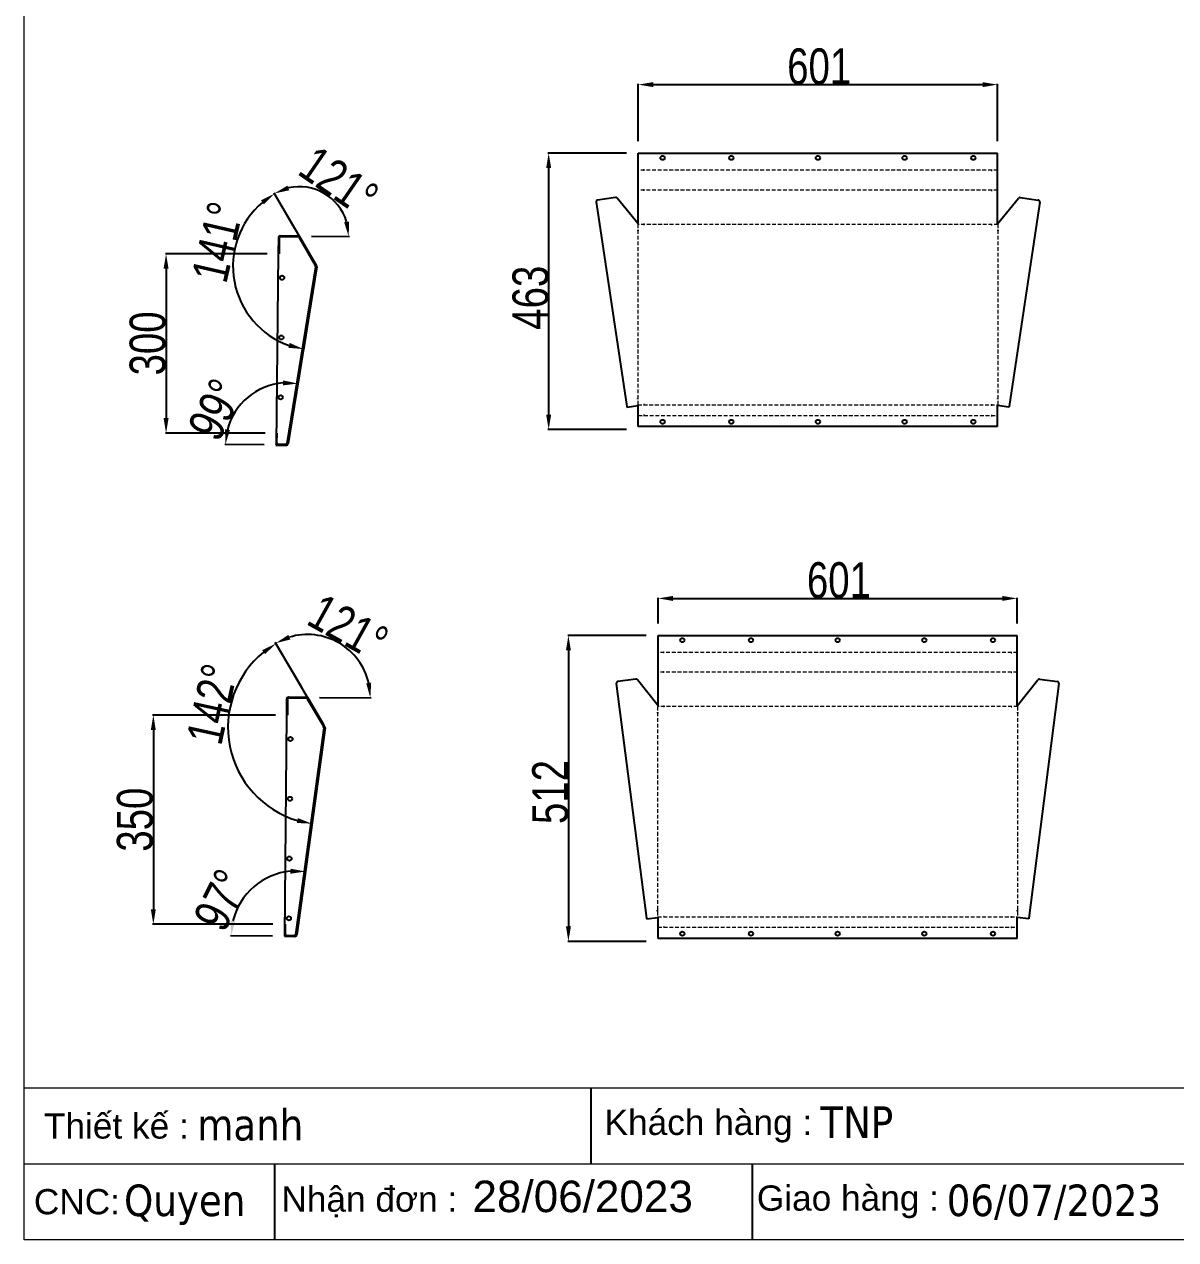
# Model space of a CAD drawing. Header units: inches. Extents: x 21 to 136330, y 8 to 58290.
# Drawn here: x 55457 to 57383, y 35389 to 37422 of the extents above; entities that cross this region are included whole.
import ezdxf
from ezdxf.enums import TextEntityAlignment as Align

# ---------------------------------------------------------------- set-up
doc = ezdxf.new("R2010")
doc.units = ezdxf.units.IN
doc.header["$MEASUREMENT"] = 0
doc.linetypes.add('HIDDEN', pattern=[9.525, 6.35, -3.175])
doc.layers.add('0 KHUNG KT01', color=7, linetype='Continuous')
doc.layers.add('@.0.DM. NÉT CHÍNH', color=7, linetype='Continuous')
doc.layers.add('0 TĂNG CỨNG', color=7, linetype='Continuous', lineweight=15)
doc.layers.add('@.0.DM. NÉT ĐỨT', color=8, linetype='HIDDEN', lineweight=9)
doc.layers.add('@.DM. KÍCH THƯỚC', color=8, linetype='Continuous', transparency=0.2)
doc.layers.add('@.DM. KÍCH THƯỚC @ 1', color=8, linetype='Continuous', transparency=0.2)
doc.styles.add('ARIAL', font='arial.ttf')
doc.styles.add('roman', font='roman.shx', dxfattribs={"width": 0.8})
doc.styles.add('Tahoma (Input Text)', font='tahoma.ttf')
doc.dimstyles.new('Kích thước Duy Mạnh', dxfattribs={"dimtxt": 30, "dimasz": 25, "dimexe": 1.25, "dimexo": 20, "dimtad": 1, "dimdec": 1, "dimtxsty": 'roman', "dimcen": 2.5, "dimclrd": 8, "dimclre": 8, "dimclrt": 2, "dimadec": 0, "dimazin": 0, "dimtfac": 1, "dimtdec": 1, "dimtix": 1, "dimtmove": 0, "dimatfit": 3, "dimfxl": 1, "dimtfillclr": 1, "dimarcsym": 0})

# ---------------------------------------------------------------- blocks, each defined once
blk = doc.blocks.new('KHUNG KT1')
at = {"color": 7}
for p, q in [((7128, -4752), (0, -4752)), ((4848, -4896), (0, -4896))]:
    blk.add_line(p, q, dxfattribs=at)
blk.add_lwpolyline([(0, 0), (7128, 0), (7128, -5040), (0, -5040)], close=True, dxfattribs=at)
at = {"layer": '0 KHUNG KT01'}
for p, q in [((1077.9, -4752), (1077.9, -4896)), ((476.3, -4896), (476.3, -5040)), ((1385.1, -4896), (1385.1, -5040))]:
    blk.add_line(p, q, dxfattribs=at)
at = {"color": 2, "char_height": 48, "width": 2202.321, "attachment_point": 4, "style": 'ARIAL'}
for s, insert in [('  Thiết kế :', (0, -4824)), ('  Khách hàng :', (1066.9, -4824)), ('CNC:', (18.2, -4968)), ('  Nhận đơn :', (451.9, -4968)), ('  Giao hàng :', (1356.7, -4968))]:
    blk.add_mtext(s, dxfattribs=dict(at, insert=insert))
at = {"color": 1, "style": 'Tahoma (Input Text)', "flags": 8}
for tag, p in [('#03', (1514.7, -4846.3)), ('#01', (328.9, -4851.1)), ('#05', (2819, -4851.1)), ('#07', (4424, -4851.1)), ('#09', (5172.9, -4851.1)), ('#02', (189.8, -4995.1)), ('#04', (1755.3, -4995.1)), ('#06', (2727.8, -4995.1)), ('#08', (4382.7, -4995.1)), ('#10', (5172.9, -4995.1))]:
    blk.add_attdef(tag, p, '', height=60, dxfattribs=at)
blk.add_attdef('#11', text='', height=60, dxfattribs=at).set_placement((6996, -4961.6), align=Align.CENTER)
at = {"layer": '0 TĂNG CỨNG', "color": 1, "style": 'ARIAL'}
blk.add_attdef('#12', (852.8, -4987.6), '', height=60, dxfattribs=at)
blk = doc.blocks.new('*D2123')
at = {"layer": '@.DM. KÍCH THƯỚC', "color": 8, "lineweight": -2, "transparency": 16777216}
for p, q in [((56484, 37227), (56484, 37322.8)), ((57085, 37227), (57085, 37322.8))]:
    blk.add_line(p, q, dxfattribs=at)
at = {"layer": '@.DM. KÍCH THƯỚC', "lineweight": -2, "transparency": 16777216}
blk.add_line((56509, 37321.6), (57060, 37321.6), dxfattribs=at)
at = {"layer": '@.DM. KÍCH THƯỚC', "transparency": 16777216}
for points in [[(56509, 37325.7), (56509, 37317.4), (56484, 37321.6)], [(57060, 37325.7), (57060, 37317.4), (57085, 37321.6)]]:
    blk.add_solid(points, dxfattribs=at)
at = {"layer": 'Defpoints', "color": 0, "transparency": 16777216}
for p in [(57085, 37321.6), (56484, 37207), (57085, 37207)]:
    blk.add_point(p, dxfattribs=at)
at = {"layer": '@.DM. KÍCH THƯỚC', "color": 2, "transparency": 16777216, "insert": (56733.1, 37382.2), "char_height": 60, "attachment_point": 1, "style": 'roman'}
blk.add_mtext('601', dxfattribs=at)
blk = doc.blocks.new('*D2124')
at = {"layer": '@.DM. KÍCH THƯỚC', "color": 8, "lineweight": -2, "transparency": 16777216}
for p, q in [((56517, 36420.2), (56517, 36463.2)), ((57118, 36420.2), (57118, 36463.2))]:
    blk.add_line(p, q, dxfattribs=at)
at = {"layer": '@.DM. KÍCH THƯỚC', "lineweight": -2, "transparency": 16777216}
blk.add_line((56542, 36462), (57093, 36462), dxfattribs=at)
at = {"layer": '@.DM. KÍCH THƯỚC', "transparency": 16777216}
for points in [[(56542, 36466.1), (56542, 36457.8), (56517, 36462)], [(57093, 36466.1), (57093, 36457.8), (57118, 36462)]]:
    blk.add_solid(points, dxfattribs=at)
at = {"layer": 'Defpoints', "color": 0, "transparency": 16777216}
for p in [(57118, 36462), (56517, 36400.2), (57118, 36400.2)]:
    blk.add_point(p, dxfattribs=at)
at = {"layer": '@.DM. KÍCH THƯỚC', "color": 2, "transparency": 16777216, "insert": (56766.1, 36522.6), "char_height": 60, "attachment_point": 1, "style": 'roman'}
blk.add_mtext('601', dxfattribs=at)
blk = doc.blocks.new('*D2125')
at = {"layer": '@.DM. KÍCH THƯỚC', "color": 8, "lineweight": -2, "transparency": 16777216}
for p, q in [((56497, 36400.2), (56365.8, 36400.2)), ((56497, 35888.2), (56365.8, 35888.2))]:
    blk.add_line(p, q, dxfattribs=at)
at = {"layer": '@.DM. KÍCH THƯỚC', "lineweight": -2, "transparency": 16777216}
blk.add_line((56367, 36375.2), (56367, 35913.2), dxfattribs=at)
at = {"layer": '@.DM. KÍCH THƯỚC', "transparency": 16777216}
for points in [[(56362.9, 36375.2), (56371.2, 36375.2), (56367, 36400.2)], [(56362.9, 35913.2), (56371.2, 35913.2), (56367, 35888.2)]]:
    blk.add_solid(points, dxfattribs=at)
at = {"layer": 'Defpoints', "color": 0, "transparency": 16777216}
for p in [(56517, 36400.2), (56367, 35888.2), (56517, 35888.2)]:
    blk.add_point(p, dxfattribs=at)
at = {"layer": '@.DM. KÍCH THƯỚC', "color": 2, "transparency": 16777216, "insert": (56306.4, 36084.5), "char_height": 60, "attachment_point": 1, "rotation": 90, "style": 'roman'}
blk.add_mtext('512', dxfattribs=at)
blk = doc.blocks.new('*D2126')
at = {"layer": '@.DM. KÍCH THƯỚC', "color": 8, "lineweight": -2, "transparency": 16777216}
for p, q in [((56464, 37207), (56332.8, 37207)), ((56464, 36744.5), (56332.8, 36744.5))]:
    blk.add_line(p, q, dxfattribs=at)
at = {"layer": '@.DM. KÍCH THƯỚC', "lineweight": -2, "transparency": 16777216}
blk.add_line((56334, 36769.5), (56334, 37182), dxfattribs=at)
at = {"layer": '@.DM. KÍCH THƯỚC', "transparency": 16777216}
for points in [[(56329.8, 37182), (56338.2, 37182), (56334, 37207)], [(56329.8, 36769.5), (56338.2, 36769.5), (56334, 36744.5)]]:
    blk.add_solid(points, dxfattribs=at)
at = {"layer": 'Defpoints', "color": 0, "transparency": 16777216}
for p in [(56334, 37207), (56484, 37207), (56484, 36744.5)]:
    blk.add_point(p, dxfattribs=at)
at = {"layer": '@.DM. KÍCH THƯỚC', "color": 2, "transparency": 16777216, "insert": (56273.4, 36911.5), "char_height": 60, "attachment_point": 1, "rotation": 90, "style": 'roman'}
blk.add_mtext('463', dxfattribs=at)
blk = doc.blocks.new('*D2151')
at = {"layer": '@.DM. KÍCH THƯỚC', "color": 8, "lineweight": -2, "transparency": 16777216}
for p, q in [((55906.6, 37085.5), (55874.5, 37140.6)), ((55936.9, 37067.9), (56000.6, 37067.2))]:
    blk.add_line(p, q, dxfattribs=at)
at = {"layer": '@.DM. KÍCH THƯỚC', "lineweight": -2, "transparency": 16777216}
blk.add_arc((55916.8, 37068.2), 82.6, 16.7398, 102.8947, dxfattribs=at)
at = {"layer": '@.DM. KÍCH THƯỚC', "transparency": 16777216}
for points in [[(55899.9, 37144.8), (55896.8, 37152.6), (55875.1, 37139.5)], [(56000, 37092.5), (55991.8, 37091.4), (55999.4, 37067.2)]]:
    blk.add_solid(points, dxfattribs=at)
at = {"layer": 'Defpoints', "color": 0, "transparency": 16777216}
for p in [(55931.2, 37149.5), (55916.7, 37068.3), (55916.8, 37068.2), (55916.9, 37068.2)]:
    blk.add_point(p, dxfattribs=at)
at = {"layer": '@.DM. KÍCH THƯỚC', "color": 2, "transparency": 16777216, "insert": (55945.4, 37222.4), "char_height": 60, "attachment_point": 1, "rotation": 325.4287, "style": 'roman'}
blk.add_mtext('121°', dxfattribs=at)
blk = doc.blocks.new('*D2152')
at = {"layer": '@.DM. KÍCH THƯỚC', "color": 8, "lineweight": -2, "transparency": 16777216}
for p, q in [((55933.7, 37039.1), (55874.7, 37140.2)), ((55942.8, 36997), (55923.6, 36877.9))]:
    blk.add_line(p, q, dxfattribs=at)
at = {"layer": '@.DM. KÍCH THƯỚC', "lineweight": -2, "transparency": 16777216}
blk.add_arc((55946.2, 37017.8), 140.5, 130.51, 250.5945, dxfattribs=at)
at = {"layer": '@.DM. KÍCH THƯỚC', "transparency": 16777216}
for points in [[(55852.5, 37128), (55857.4, 37121.2), (55875.3, 37139.1)], [(55900.6, 36889.4), (55898.5, 36881.3), (55923.8, 36879.1)]]:
    blk.add_solid(points, dxfattribs=at)
at = {"layer": 'Defpoints', "color": 0, "transparency": 16777216}
for p in [(55943.8, 37021.9), (55946, 37016.7), (55946.2, 37017.8), (55829.7, 36939.3)]:
    blk.add_point(p, dxfattribs=at)
at = {"layer": '@.DM. KÍCH THƯỚC', "color": 2, "transparency": 16777216, "insert": (55735.9, 37000.2), "char_height": 60, "attachment_point": 1, "rotation": 77.1346, "style": 'roman'}
blk.add_mtext('141°', dxfattribs=at)
blk = doc.blocks.new('*D2153')
at = {"layer": '@.DM. KÍCH THƯỚC', "color": 8, "lineweight": -2, "transparency": 16777216}
for p, q in [((55942.8, 36997), (55914.2, 36820.3)), ((55857.7, 36718.8), (55792, 36719.6))]:
    blk.add_line(p, q, dxfattribs=at)
at = {"layer": '@.DM. KÍCH THƯỚC', "lineweight": -2, "transparency": 16777216}
blk.add_arc((55897.7, 36718.3), 104.5, 94.5425, 165.599, dxfattribs=at)
at = {"layer": '@.DM. KÍCH THƯỚC', "transparency": 16777216}
for points in [[(55889.6, 36826.7), (55889.3, 36818.4), (55914.4, 36821.5)], [(55800.6, 36743.8), (55792.4, 36744.9), (55793.2, 36719.6)]]:
    blk.add_solid(points, dxfattribs=at)
at = {"layer": 'Defpoints', "color": 0, "transparency": 16777216}
for p in [(55946, 37016.7), (55855.8, 36814.1), (55877.7, 36718.6), (55897.7, 36718.3)]:
    blk.add_point(p, dxfattribs=at)
at = {"layer": '@.DM. KÍCH THƯỚC', "color": 2, "transparency": 16777216, "insert": (55727.8, 36748.6), "char_height": 60, "attachment_point": 1, "rotation": 62.9846, "style": 'roman'}
blk.add_mtext('99°', dxfattribs=at)
blk = doc.blocks.new('*D2154')
at = {"layer": '@.DM. KÍCH THƯỚC', "color": 8, "lineweight": -2, "transparency": 16777216}
for p, q in [((55920.3, 36313.8), (55876.5, 36388.2)), ((55950.6, 36296.3), (56036.9, 36295.6))]:
    blk.add_line(p, q, dxfattribs=at)
at = {"layer": '@.DM. KÍCH THƯỚC', "lineweight": -2, "transparency": 16777216}
blk.add_arc((55930.5, 36296.5), 105.1, 13.1698, 106.8221, dxfattribs=at)
at = {"layer": '@.DM. KÍCH THƯỚC', "transparency": 16777216}
for points in [[(55901.7, 36393.3), (55898.4, 36400.9), (55877.1, 36387.1)], [(56037, 36320.9), (56028.7, 36320), (56035.6, 36295.6)]]:
    blk.add_solid(points, dxfattribs=at)
at = {"layer": 'Defpoints', "color": 0, "transparency": 16777216}
for p in [(56011.2, 36363.8), (55930.4, 36296.6), (55930.5, 36296.5), (55930.6, 36296.5)]:
    blk.add_point(p, dxfattribs=at)
at = {"layer": '@.DM. KÍCH THƯỚC', "color": 2, "transparency": 16777216, "insert": (55955.3, 36472.4), "char_height": 60, "attachment_point": 1, "rotation": 330.8639, "style": 'roman'}
blk.add_mtext('121°', dxfattribs=at)
blk = doc.blocks.new('*D2155')
at = {"layer": '@.DM. KÍCH THƯỚC', "color": 8, "lineweight": -2, "transparency": 16777216}
for p, q in [((55947.4, 36267.6), (55876.9, 36387.5)), ((55957.2, 36225.4), (55937.8, 36083.9))]:
    blk.add_line(p, q, dxfattribs=at)
at = {"layer": '@.DM. KÍCH THƯỚC', "lineweight": -2, "transparency": 16777216}
blk.add_arc((55960, 36246.2), 162.6, 129.2947, 253.3713, dxfattribs=at)
at = {"layer": '@.DM. KÍCH THƯỚC', "transparency": 16777216}
for points in [[(55854.7, 36375.5), (55859.4, 36368.7), (55877.6, 36386.4)], [(55914.4, 36094.5), (55912.6, 36086.3), (55937.9, 36085.1)]]:
    blk.add_solid(points, dxfattribs=at)
at = {"layer": 'Defpoints', "color": 0, "transparency": 16777216}
for p in [(55957.6, 36250.4), (55959.9, 36245.2), (55960, 36246.2), (55826.8, 36153.1)]:
    blk.add_point(p, dxfattribs=at)
at = {"layer": '@.DM. KÍCH THƯỚC', "color": 2, "transparency": 16777216, "insert": (55727.3, 36226.7), "char_height": 60, "attachment_point": 1, "rotation": 77.7146, "style": 'roman'}
blk.add_mtext('142°', dxfattribs=at)
blk = doc.blocks.new('*D2156')
at = {"layer": '@.DM. KÍCH THƯỚC', "color": 8, "lineweight": -2, "transparency": 16777216}
for p, q in [((55957.2, 36225.4), (55926.8, 36003.8)), ((55872.1, 35897), (55801.4, 35897.6))]:
    blk.add_line(p, q, dxfattribs=at)
at = {"layer": '@.DM. KÍCH THƯỚC', "lineweight": -2, "transparency": 16777216}
blk.add_arc((55912.1, 35896.6), 109.5, 95.3024, 166.3996, dxfattribs=at)
at = {"layer": '@.DM. KÍCH THƯỚC', "transparency": 16777216}
for points in [[(55902.1, 36009.8), (55901.9, 36001.4), (55927, 36005.1)], [(55809.8, 35921.8), (55801.6, 35922.9), (55802.6, 35897.5)]]:
    blk.add_solid(points, dxfattribs=at)
at = {"layer": 'Defpoints', "color": 0, "transparency": 16777216}
for p in [(55959.9, 36245.2), (55866.5, 35996.1), (55892.1, 35896.8), (55912.1, 35896.6)]:
    blk.add_point(p, dxfattribs=at)
at = {"layer": '@.DM. KÍCH THƯỚC', "color": 2, "transparency": 16777216, "insert": (55737.4, 35927.6), "char_height": 60, "attachment_point": 1, "rotation": 63.4732, "style": 'roman'}
blk.add_mtext('97°', dxfattribs=at)
blk = doc.blocks.new('*D2389')
at = {"layer": '@.DM. KÍCH THƯỚC', "color": 8, "lineweight": -2, "transparency": 16777216}
for p, q in [((55863, 37038.5), (55692.6, 37038.5)), ((55859.5, 36738.6), (55692.6, 36738.6))]:
    blk.add_line(p, q, dxfattribs=at)
at = {"layer": '@.DM. KÍCH THƯỚC', "lineweight": -2, "transparency": 16777216}
blk.add_line((55693.8, 37013.5), (55693.8, 36763.6), dxfattribs=at)
at = {"layer": '@.DM. KÍCH THƯỚC', "transparency": 16777216}
for points in [[(55689.6, 37013.5), (55698, 37013.5), (55693.8, 37038.5)], [(55689.6, 36763.6), (55698, 36763.6), (55693.8, 36738.6)]]:
    blk.add_solid(points, dxfattribs=at)
at = {"layer": 'Defpoints', "color": 0, "transparency": 16777216}
for p in [(55883, 37038.5), (55693.8, 36738.6), (55879.5, 36738.6)]:
    blk.add_point(p, dxfattribs=at)
at = {"layer": '@.DM. KÍCH THƯỚC', "color": 2, "transparency": 16777216, "insert": (55663.2, 36888.6), "char_height": 60, "attachment_point": 5, "rotation": 90, "style": 'roman'}
blk.add_mtext('300', dxfattribs=at)
blk = doc.blocks.new('*D2390')
at = {"layer": '@.DM. KÍCH THƯỚC', "color": 8, "lineweight": -2, "transparency": 16777216}
for p, q in [((55876.8, 36266.8), (55671.2, 36266.8)), ((55872.3, 35916.8), (55671.2, 35916.8))]:
    blk.add_line(p, q, dxfattribs=at)
at = {"layer": '@.DM. KÍCH THƯỚC', "lineweight": -2, "transparency": 16777216}
blk.add_line((55672.5, 36241.8), (55672.5, 35941.8), dxfattribs=at)
at = {"layer": '@.DM. KÍCH THƯỚC', "transparency": 16777216}
for points in [[(55668.3, 36241.8), (55676.6, 36241.8), (55672.5, 36266.8)], [(55668.3, 35941.8), (55676.6, 35941.8), (55672.5, 35916.8)]]:
    blk.add_solid(points, dxfattribs=at)
at = {"layer": 'Defpoints', "color": 0, "transparency": 16777216}
for p in [(55896.8, 36266.8), (55672.5, 35916.8), (55892.3, 35916.8)]:
    blk.add_point(p, dxfattribs=at)
at = {"layer": '@.DM. KÍCH THƯỚC', "color": 2, "transparency": 16777216, "insert": (55641.9, 36091.8), "char_height": 60, "attachment_point": 5, "rotation": 90, "style": 'roman'}
blk.add_mtext('350', dxfattribs=at)

msp = doc.modelspace()

# ---------------------------------------------------------------- linework, layer by layer
at = {"layer": '@.0.DM. NÉT CHÍNH'}
for p, q in [((56484.0035, 37088.89), (56484.0035, 37207.0198)), ((56484.0035, 37207.0198), (57085.0035, 37207.0198)), ((57085.0035, 37088.89), (57085.0035, 37207.0198)), ((56445.8458, 37132.8988), (56415.8796, 37128.4042)), ((56484.0035, 37088.89), (56448.6059, 37131.8399)), ((57085.0035, 37088.89), (57120.4012, 37131.8399)), ((57123.1612, 37132.8988), (57153.1275, 37128.4042)), ((56413.3577, 37124.9924), (56416.6209, 37103.2358)), ((57155.6493, 37124.9924), (57152.3861, 37103.2358)), ((56416.6209, 37103.2358), (56464.6094, 36783.3139)), ((56484.0035, 37088.8087), (56484.0035, 37087.8209)), ((57085.0035, 37088.8087), (57085.0035, 37087.8209)), ((57152.3861, 37103.2358), (57104.3977, 36783.3139)), ((55915.0808, 37068.1719), (55884.7814, 37068.5234)), ((55915.0808, 37068.1719), (55916.7792, 37068.1522)), ((55881.7468, 37065.5584), (55881.4916, 37038.5599)), ((55883.1249, 37050.0417), (55881.625, 37050.0591)), ((55883.2467, 37065.541), (55882.9915, 37038.5425)), ((55915.0634, 37066.672), (55884.764, 37067.0235)), ((55916.3411, 37065.9288), (55943.4409, 37019.5516)), ((55943.8178, 37021.8798), (55917.6362, 37066.6856)), ((55881.4916, 37038.5599), (55877.7428, 36720.0806)), ((55882.9915, 37038.5425), (55881.4916, 37038.5599)), ((55883.0437, 37043.0422), (55881.5438, 37043.0596)), ((55896.6562, 36721.1391), (55944.5448, 37016.9838)), ((55946.0255, 37016.7441), (55898.1369, 36720.8994)), ((55943.8178, 37021.8798), (55943.0641, 37017.2234)), ((55946.0255, 37016.7441), (55943.0641, 37017.2234)), ((55943.4409, 37019.5516), (55944.3592, 37017.9802)), ((55945.6543, 37018.737), (55943.8178, 37021.8798)), ((55944.3592, 37017.9802), (55945.6543, 37018.737)), ((56464.6094, 36783.3139), (56464.8319, 36781.8305)), ((56464.8319, 36781.8305), (56484.0035, 36784.7063)), ((56484.0035, 36784.8081), (56484.0035, 36785.8453)), ((56484.0035, 36749.5003), (56484.0035, 36784.7063)), ((57085.0035, 36784.8081), (57085.0035, 36785.8453)), ((57085.0035, 36749.5003), (57085.0035, 36784.7063)), ((57104.1752, 36781.8305), (57085.0035, 36784.7063)), ((57104.3977, 36783.3139), (57104.1752, 36781.8305)), ((57085.0035, 36749.5003), (56484.0035, 36749.5003)), ((55878.015, 36738.579), (55877.7602, 36721.5805)), ((55879.3817, 36727.0624), (55877.8818, 36727.0798)), ((55879.4628, 36734.062), (55877.9629, 36734.0793)), ((55878.0151, 36738.579), (55878.015, 36738.579)), ((55879.5149, 36738.5617), (55878.0151, 36738.579)), ((55879.2601, 36721.5631), (55879.5149, 36738.5617)), ((55877.7428, 36720.0806), (55877.7254, 36718.5807)), ((55877.7254, 36718.5807), (55894.6907, 36718.3842)), ((55880.7426, 36720.0459), (55894.9331, 36719.8815)), ((55895.1755, 36721.3788), (55894.6907, 36718.3842)), ((55894.6907, 36718.3842), (55895.1407, 36718.379)), ((55894.9331, 36719.8815), (55895.1581, 36719.8789)), ((55895.1407, 36718.379), (55895.1581, 36719.8789)), ((55895.1755, 36721.3788), (55898.1369, 36720.8994)), ((56517.0221, 36282.0329), (56517.0221, 36400.1558)), ((56517.0221, 36400.1558), (57118.0221, 36400.1558)), ((57118.0221, 36282.0329), (57118.0221, 36400.1558)), ((56447.1661, 36319.592), (56449.9714, 36297.7716)), ((56479.8131, 36326.8139), (56449.759, 36322.95)), ((56517.0221, 36282.0329), (56482.5503, 36325.6973)), ((57118.0221, 36282.0329), (57152.4938, 36325.6973)), ((57155.231, 36326.8139), (57185.2851, 36322.95)), ((57187.878, 36319.592), (57185.0727, 36297.7716)), ((55928.7741, 36296.4943), (55898.4738, 36296.7513)), ((55928.7741, 36296.4943), (55930.4726, 36296.4799)), ((56449.9714, 36297.7716), (56497.6011, 35927.3204)), ((57185.0727, 36297.7716), (57137.443, 35927.3204)), ((55895.4485, 36293.7769), (55895.2618, 36266.7776)), ((55896.8593, 36278.2645), (55895.3594, 36278.2772)), ((55896.9484, 36293.7641), (55896.7618, 36266.7649)), ((55928.7614, 36294.9943), (55898.4611, 36295.2514)), ((55930.0414, 36294.2552), (55957.2632, 36248.0011)), ((55957.5923, 36250.3994), (55931.3342, 36295.016)), ((56517.0221, 36281.9319), (56517.0221, 36280.9442)), ((57118.0221, 36281.9319), (57118.0221, 36280.9442)), ((55895.2618, 36266.7776), (55892.0965, 35898.2905)), ((55896.7618, 36266.7649), (55895.2618, 36266.7776)), ((55896.8, 36271.2648), (55895.3, 36271.2775)), ((55910.9557, 35899.4392), (55958.4203, 36245.399)), ((55959.9063, 36245.1951), (55912.4418, 35899.2354)), ((55957.5923, 36250.3994), (55956.9342, 36245.6028)), ((55959.9063, 36245.1951), (55956.9342, 36245.6028)), ((55957.2632, 36248.0011), (55958.2269, 36246.3637)), ((55959.5196, 36247.1245), (55957.5923, 36250.3994)), ((55958.2269, 36246.3637), (55959.5196, 36247.1245)), ((56517.0221, 35928.4264), (56517.0221, 35929.4635)), ((57118.0221, 35928.4264), (57118.0221, 35929.4635)), ((55892.2959, 35916.7896), (55892.1093, 35899.7904)), ((55893.7577, 35912.277), (55892.2577, 35912.2898)), ((55893.7958, 35916.7769), (55892.2959, 35916.7896)), ((55893.6092, 35899.7777), (55893.7958, 35916.7769)), ((56497.6011, 35927.3204), (56497.7924, 35925.8326)), ((56497.7924, 35925.8326), (56517.0221, 35928.3048)), ((56517.0221, 35893.1512), (56517.0221, 35928.3048)), ((57118.0221, 35893.1512), (57118.0221, 35928.3048)), ((57137.2517, 35925.8326), (57118.0221, 35928.3048)), ((57137.443, 35927.3204), (57137.2517, 35925.8326)), ((55892.0965, 35898.2905), (55892.0838, 35896.7905)), ((55892.0838, 35896.7905), (55909.0585, 35896.6465)), ((55893.6983, 35905.2773), (55892.1983, 35905.29)), ((55895.0964, 35898.265), (55909.2641, 35898.1448)), ((55909.4696, 35899.6431), (55909.0585, 35896.6465)), ((55909.0585, 35896.6465), (55909.4442, 35896.6432)), ((55909.2641, 35898.1448), (55909.4569, 35898.1432)), ((55909.4442, 35896.6432), (55909.4569, 35898.1432)), ((55909.4696, 35899.6431), (55912.4418, 35899.2354)), ((57118.0221, 35893.1512), (56517.0221, 35893.1512))]:
    msp.add_line(p, q, dxfattribs=at)
at = {"layer": '@.0.DM. NÉT CHÍNH', "color": 1}
for p, q in [((56494.4266, 37178.3234), (56492.9266, 37178.3234)), ((57074.5804, 37178.3234), (57076.0804, 37178.3234)), ((56494.4266, 37145.2127), (56492.9266, 37145.2127)), ((57074.5804, 37145.2127), (57076.0804, 37145.2127)), ((56483.3071, 37078.5731), (56483.3071, 37077.0731)), ((56494.4266, 37087.8209), (56492.9266, 37087.8209)), ((57074.5804, 37087.8209), (57076.0804, 37087.8209)), ((57085.7, 37078.5731), (57085.7, 37077.0731)), ((56483.3071, 36795.0931), (56483.3071, 36796.5931)), ((56494.4266, 36785.8453), (56492.9266, 36785.8453)), ((57074.5804, 36785.8453), (57076.0804, 36785.8453)), ((57085.7, 36795.0931), (57085.7, 36796.5931)), ((56494.4266, 36768.1967), (56492.9266, 36768.1967)), ((57074.5804, 36768.1967), (57076.0804, 36768.1967)), ((56527.4451, 36371.4594), (56525.9451, 36371.4594)), ((57107.599, 36371.4594), (57109.099, 36371.4594)), ((56527.4451, 36338.3487), (56525.9451, 36338.3487)), ((57107.599, 36338.3487), (57109.099, 36338.3487)), ((56527.4451, 36280.9442), (56525.9451, 36280.9442)), ((57107.599, 36280.9442), (57109.099, 36280.9442)), ((56516.3256, 36271.6964), (56516.3256, 36270.1964)), ((57118.7185, 36271.6964), (57118.7185, 36270.1964)), ((56516.3256, 35938.7113), (56516.3256, 35940.2113)), ((56527.4451, 35929.4635), (56525.9451, 35929.4635)), ((57107.599, 35929.4635), (57109.099, 35929.4635)), ((57118.7185, 35938.7113), (57118.7185, 35940.2113)), ((56527.4451, 35911.8477), (56525.9451, 35911.8477)), ((57107.599, 35911.8477), (57109.099, 35911.8477))]:
    msp.add_line(p, q, dxfattribs=at)
at = {"layer": '@.0.DM. NÉT CHÍNH'}
for centre in [(56524.5035, 37199.0198), (56639.5035, 37199.0198), (56784.5035, 37199.0198), (56929.5035, 37199.0198), (57044.5035, 37199.0198), (55887.9696, 36998.4817), (55886.8108, 36898.4884), (55885.652, 36798.4951), (56524.5035, 36757.5003), (56639.5035, 36757.5003), (56784.5035, 36757.5003), (56929.5035, 36757.5003), (57044.5035, 36757.5003), (56557.5221, 36392.1558), (56672.5221, 36392.1558), (56817.5221, 36392.1558), (56962.5221, 36392.1558), (57077.5221, 36392.1558), (55901.8802, 36226.7199), (55901.0328, 36126.7235), (55900.1853, 36026.7271), (55899.3378, 35926.7307), (56557.5221, 35901.1512), (56672.5221, 35901.1512), (56817.5221, 35901.1512), (56962.5221, 35901.1512), (57077.5221, 35901.1512)]:
    msp.add_circle(centre, 3.5, dxfattribs=at)
for centre, radius, start, end in [((56446.2908, 37129.932), 3, 39.494, 98.53), ((57122.7163, 37129.932), 3, 81.47, 140.506), ((56416.3246, 37125.4374), 3, 98.53, 188.53), ((57152.6825, 37125.4374), 3, 351.47, 81.47), ((55884.7466, 37065.5236), 3, 89.3352464, 179.3352464), ((55915.046, 37065.1721), 3, 30.2992464, 89.3352464), ((55884.7466, 37065.5236), 1.5, 89.3352464, 179.3352464), ((55915.046, 37065.1721), 1.5, 30.2992464, 89.3352464), ((55943.0641, 37017.2234), 1.5, 350.8052464, 30.2992464), ((55943.0641, 37017.2234), 3, 350.8052464, 30.2992464), ((55880.76, 36721.5458), 3, 179.3362464, 269.3362464), ((55880.76, 36721.5458), 1.5, 179.3362464, 269.3362464), ((55895.1755, 36721.3788), 3, 269.3362464, 350.8052464), ((55895.1755, 36721.3788), 1.5, 269.3362464, 350.8052464), ((56450.1416, 36319.9745), 3, 97.326, 187.326), ((56480.1957, 36323.8384), 3, 38.29, 97.326), ((57154.8485, 36323.8384), 3, 82.674, 141.71), ((57184.9025, 36319.9745), 3, 352.674, 82.674), ((55898.4484, 36293.7514), 3, 89.5139777, 179.5139777), ((55928.7487, 36293.4944), 3, 30.4779777, 89.5139777), ((55898.4484, 36293.7514), 1.5, 89.5139777, 179.5139777), ((55928.7487, 36293.4944), 1.5, 30.4779777, 89.5139777), ((55956.9342, 36245.6028), 1.5, 352.1879777, 30.4779777), ((55956.9342, 36245.6028), 3, 352.1879777, 30.4779777), ((55895.1092, 35899.765), 3, 179.5139777, 269.5139777), ((55895.1092, 35899.765), 1.5, 179.5139777, 269.5139777), ((55909.4696, 35899.6431), 3, 269.5139777, 352.1879777), ((55909.4696, 35899.6431), 1.5, 269.5139777, 352.1879777)]:
    msp.add_arc(centre, radius, start, end, dxfattribs=at)
at = {"layer": '@.0.DM. NÉT ĐỨT'}
for p, q in [((57085.0035, 37178.3234), (56484.0035, 37178.3234)), ((57085.0035, 37145.2127), (56484.0035, 37145.2127)), ((57085.7, 37087.8209), (56483.3071, 37087.8209)), ((56483.3071, 37087.8209), (56483.3071, 36785.8453)), ((57085.7, 37087.8209), (57085.7, 36785.8453)), ((56483.3071, 36785.8453), (57085.7, 36785.8453)), ((56484.0035, 36768.1967), (57085.0035, 36768.1967)), ((57118.0221, 36371.4594), (56517.0221, 36371.4594)), ((57118.0221, 36338.3487), (56517.0221, 36338.3487)), ((57118.7185, 36280.9442), (56516.3256, 36280.9442)), ((56516.3256, 36280.9442), (56516.3256, 35929.4635)), ((57118.7185, 36280.9442), (57118.7185, 35929.4635)), ((56516.3256, 35929.4635), (57118.7185, 35929.4635)), ((56517.0221, 35911.8477), (57118.0221, 35911.8477))]:
    msp.add_line(p, q, dxfattribs=at)

# ---------------------------------------------------------------- block references
at = {"layer": '0 TĂNG CỨNG', "color": 1}
ref = msp.add_blockref('KHUNG KT1', (55456.5906, 39820.7875), dxfattribs=dict(at, xscale=0.8792977987369557, yscale=0.8792977987369557, zscale=0.8792977987369557))
ref.add_attrib('#12', '28/06/2023', (56206.4993, 35435.1969), dxfattribs={"color": 1, "height": 52.75787, "style": 'ARIAL'})
ref.add_attrib('#01', 'manh', (55745.8166, 35555.2607), dxfattribs={"layer": '0', "color": 1, "height": 52.75787, "style": 'Tahoma (Input Text)'})
ref.add_attrib('#03', 'TNP', (56788.4791, 35559.4256), dxfattribs={"layer": '0', "color": 1, "height": 52.75787, "style": 'Tahoma (Input Text)'})
ref.add_attrib('#04', '06/07/2023', (57000.0246, 35428.6418), dxfattribs={"layer": '0', "color": 1, "height": 52.75787, "style": 'Tahoma (Input Text)'})
ref.add_attrib('#02', 'Quyen', (55623.4692, 35428.6418), dxfattribs={"layer": '0', "color": 1, "height": 52.75787, "style": 'Tahoma (Input Text)'})

# ---------------------------------------------------------------- dimensions: what is measured, and where the dimension line sits
at = {"layer": '@.DM. KÍCH THƯỚC @ 1', "color": 0}
for base, p1, p2, angle, picture, middle in [((57085.0035, 37321.5537), (56484.0035, 37207.0198), (57085.0035, 37207.0198), 180, '*D2123', (56784.5035, 37321.5537)), ((56334.0035, 37207.0198), (56484.0035, 36744.5003), (56484.0035, 37207.0198), 90, '*D2126', (56334.0035, 36973.26)), ((57118.0221, 36461.9766), (56517.0221, 36400.1558), (57118.0221, 36400.1558), 180, '*D2124', (56817.5221, 36461.9766)), ((56367.0221, 35888.1512), (56517.0221, 36400.1558), (56517.0221, 35888.1512), 90, '*D2125', (56367.0221, 36141.6535))]:
    dim = msp.add_linear_dim(base=base, p1=p1, p2=p2, angle=angle, dimstyle='Kích thước Duy Mạnh', override={"dimscale": 1, "dimtxt": 60, "dimdec": 0, "dimclrd": 256, "dimtdec": 0, "dimtix": 1, "dimtofl": 0, "dimtmove": 0, "dimatfit": 1}, dxfattribs=at)
    dim.commit()
    dim.dimension.update_dxf_attribs({"geometry": picture, "text_midpoint": middle, "dimtype": 128})
for base, center, p1, p2, picture, middle in [((55931.157, 37149.5088), (55916.7792, 37068.1522), (55916.9292, 37068.1504), (55916.7036, 37068.2817), '*D2151', (55963.659, 37136.181)), ((55829.7023, 36939.3191), (55946.1976, 37017.8072), (55943.8178, 37021.8798), (55946.0255, 37016.7441), '*D2152', (55809.255, 37049.0842)), ((55855.7973, 36814.0927), (55897.7241, 36718.349), (55946.0255, 37016.7441), (55877.7254, 36718.5807), '*D2153', (55804.6077, 36765.8257)), ((56011.2092, 36363.8313), (55930.4726, 36296.4799), (55930.6226, 36296.4786), (55930.3966, 36296.6091), '*D2154', (55981.6643, 36388.3168)), ((55826.7545, 36153.0626), (55960.0479, 36246.2269), (55957.5923, 36250.3994), (55959.9063, 36245.1951), '*D2155', (55801.1476, 36280.8302)), ((55866.4641, 35996.1238), (55912.0831, 35896.6209), (55959.9063, 36245.1951), (55892.0838, 35896.7905), '*D2156', (55814.1447, 35945.5085))]:
    dim = msp.add_angular_dim_3p(base=base, center=center, p1=p1, p2=p2, dimstyle='Kích thước Duy Mạnh', override={"dimscale": 1, "dimtxt": 60, "dimdec": 0, "dimclrd": 256, "dimtdec": 0, "dimtix": 1, "dimtofl": 0, "dimtmove": 0, "dimatfit": 1}, dxfattribs=at)
    dim.commit()
    dim.dimension.update_dxf_attribs({"geometry": picture, "text_midpoint": middle, "dimtype": 133})
for base, p1, p2, picture, middle in [((55693.8151, 36738.5616), (55882.9915, 37038.5425), (55879.5161, 36738.5616), '*D2389', (55663.1901, 36888.5521)), ((55672.4779, 35916.7899), (55896.7618, 36266.7649), (55892.2554, 35916.7899), '*D2390', (55641.8529, 36091.7774))]:
    dim = msp.add_linear_dim(base=base, p1=p1, p2=p2, angle=90, dimstyle='Kích thước Duy Mạnh', override={"dimscale": 1, "dimtxt": 60, "dimdec": 0, "dimclrd": 256, "dimtdec": 0, "dimtix": 1, "dimtofl": 0, "dimtmove": 0, "dimatfit": 1}, dxfattribs=at)
    dim.commit()
    dim.dimension.update_dxf_attribs({"geometry": picture, "text_midpoint": middle})

doc.saveas('drawing.dxf')
